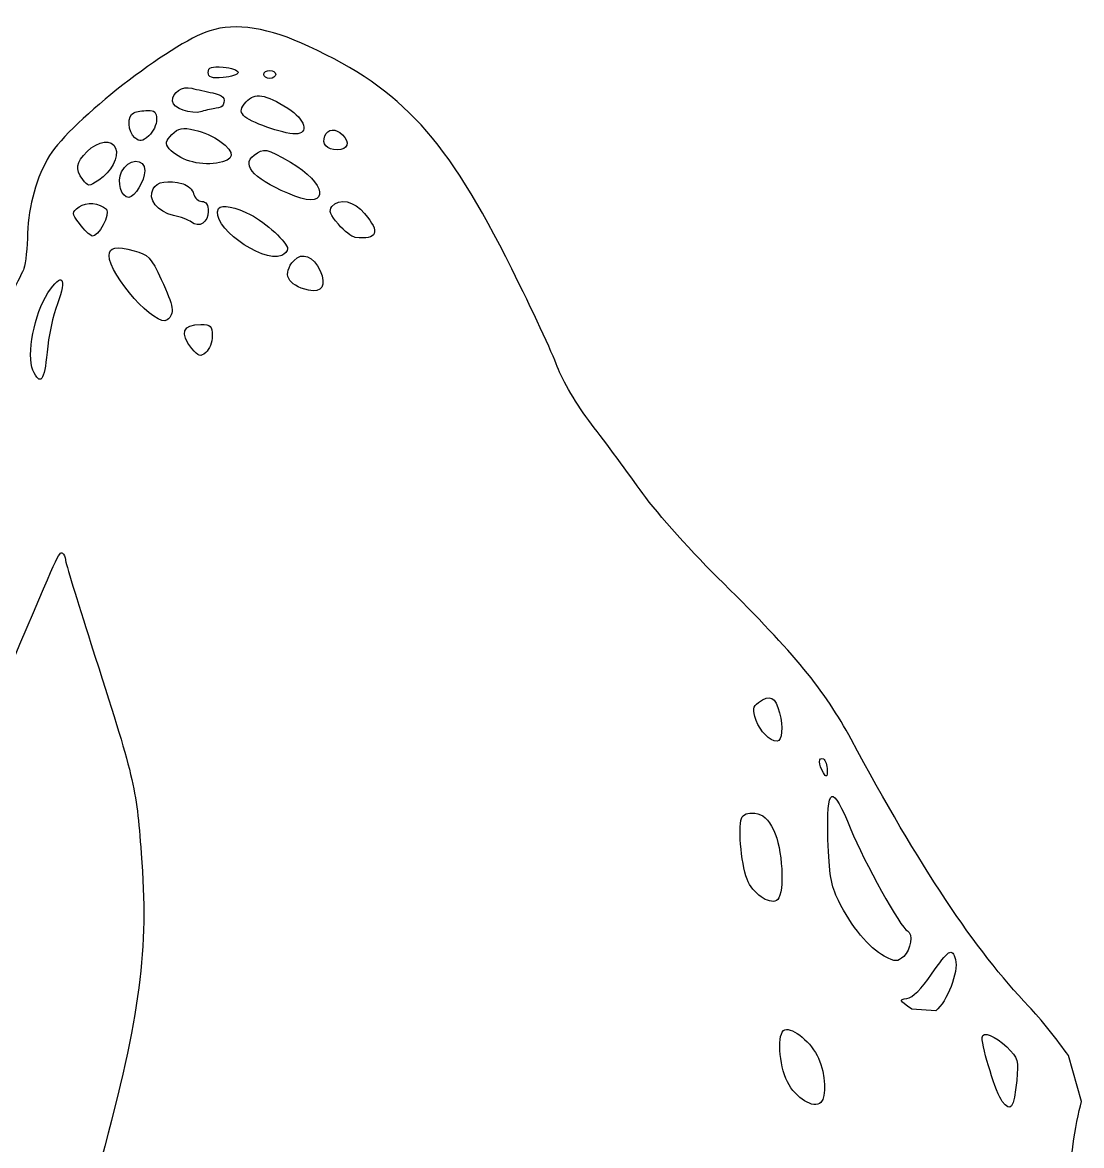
# Model space of a CAD drawing. Header units: millimetres. Extents: x 12 to 319, y 5 to 447.
# Drawn here: x 118.2 to 169.5, y 343.7 to 398.1 of the extents above; entities that cross this region are included whole.
import ezdxf

# ---------------------------------------------------------------- set-up
doc = ezdxf.new("R2010")
doc.units = ezdxf.units.MM
doc.layers.add('Layer 01', color=12, linetype='Continuous', true_color=0xc80000)

msp = doc.modelspace()

# ---------------------------------------------------------------- linework, layer by layer
at = {"layer": 'Layer 01'}
for p, q in [((162.461, 350.207), (161.303, 350.288)), ((169.531, 345.818), (168.894, 348.037))]:
    msp.add_line(p, q, dxfattribs=at)
for points in [[(132.067, 396.971), (130.135, 397.874), (128.51, 398.13), (127.265, 397.729)], [(127.265, 397.729), (125.35, 397.112), (120.539, 393.362), (119.495, 391.673)], [(141.905, 386.184), (138.722, 392.548), (136.633, 394.838), (132.067, 396.971)], [(127.189, 395.709), (127.189, 395.952), (127.349, 396.008), (127.91, 395.961)], [(127.91, 395.961), (128.307, 395.928), (128.632, 395.815), (128.632, 395.709)], [(127.91, 395.457), (127.349, 395.41), (127.189, 395.466), (127.189, 395.709)], [(128.632, 395.709), (128.632, 395.603), (128.307, 395.49), (127.91, 395.457)], [(129.883, 395.613), (129.883, 395.719), (130.013, 395.805), (130.171, 395.805)], [(130.171, 395.42), (130.013, 395.42), (129.883, 395.507), (129.883, 395.613)], [(130.171, 395.805), (130.33, 395.805), (130.46, 395.719), (130.46, 395.613)], [(130.46, 395.613), (130.46, 395.507), (130.33, 395.42), (130.171, 395.42)], [(125.457, 394.319), (125.457, 394.757), (125.914, 395.059), (126.393, 394.939)], [(126.393, 394.939), (126.644, 394.876), (127.098, 394.775), (127.404, 394.714)], [(126.877, 393.812), (126.373, 393.647), (125.457, 393.974), (125.457, 394.319)], [(127.404, 394.714), (127.917, 394.611), (128.033, 394.477), (127.91, 394.13)], [(128.901, 393.616), (128.724, 393.83), (128.752, 393.973), (129.03, 394.28)], [(129.03, 394.28), (129.45, 394.745), (129.942, 394.669), (131.053, 393.967)], [(123.633, 392.531), (123.28, 392.824), (123.246, 393.619), (123.581, 393.754)], [(123.581, 393.754), (123.713, 393.807), (124.016, 393.858), (124.254, 393.866)], [(124.254, 393.866), (124.585, 393.877), (124.687, 393.774), (124.687, 393.43)], [(127.574, 393.97), (127.415, 393.957), (127.102, 393.885), (126.877, 393.812)], [(127.91, 394.13), (127.884, 394.056), (127.732, 393.984), (127.574, 393.97)], [(131.053, 393.967), (131.89, 393.439), (132.095, 392.727), (131.41, 392.727)], [(124.687, 393.43), (124.687, 393.182), (124.516, 392.823), (124.306, 392.634)], [(131.41, 392.727), (130.801, 392.727), (129.155, 393.31), (128.901, 393.616)], [(124.306, 392.634), (123.994, 392.351), (123.872, 392.333), (123.633, 392.531)], [(125.3, 392.01), (125.086, 392.268), (125.106, 392.376), (125.428, 392.697)], [(125.428, 392.697), (125.744, 393.014), (125.931, 393.051), (126.532, 392.915)], [(126.532, 392.915), (126.93, 392.826), (127.478, 392.586), (127.751, 392.382)], [(133.454, 391.957), (132.924, 391.957), (132.683, 392.225), (132.842, 392.64)], [(132.842, 392.64), (132.972, 392.979), (133.379, 393.002), (133.693, 392.688)], [(133.693, 392.688), (134.071, 392.31), (133.956, 391.957), (133.454, 391.957)], [(121.311, 391.869), (121.847, 392.405), (122.526, 392.489), (122.698, 392.041)], [(127.751, 392.382), (128.536, 391.797), (128.482, 391.451), (127.582, 391.307)], [(129.407, 391.696), (129.897, 392.055), (129.982, 392.038), (131.172, 391.357)], [(119.495, 391.673), (118.878, 390.675), (118.465, 389.217), (118.431, 387.916)], [(121.104, 390.513), (120.727, 391.029), (120.773, 391.331), (121.311, 391.869)], [(122.698, 392.041), (122.864, 391.61), (122.48, 390.878), (121.883, 390.487)], [(122.986, 390.888), (123.284, 391.543), (124.11, 391.583), (124.11, 390.941)], [(127.582, 391.307), (126.742, 391.173), (125.738, 391.482), (125.3, 392.01)], [(131.383, 389.714), (129.497, 390.438), (128.734, 391.204), (129.407, 391.696)], [(131.172, 391.357), (132.932, 390.35), (133.098, 389.055), (131.383, 389.714)], [(121.883, 390.487), (121.391, 390.164), (121.358, 390.165), (121.104, 390.513)], [(123.336, 389.648), (122.964, 389.648), (122.756, 390.383), (122.986, 390.888)], [(124.11, 390.941), (124.11, 390.467), (123.62, 389.648), (123.336, 389.648)], [(124.511, 390.062), (124.703, 390.422), (125.21, 390.504), (125.968, 390.301)], [(125.505, 388.775), (124.722, 388.942), (124.243, 389.562), (124.511, 390.062)], [(125.968, 390.301), (126.197, 390.24), (126.427, 390.024), (126.479, 389.823)], [(120.925, 389.183), (121.283, 389.445), (121.903, 389.393), (122.25, 389.071)], [(126.479, 389.823), (126.532, 389.621), (126.713, 389.455), (126.882, 389.455)], [(126.882, 389.455), (127.082, 389.455), (127.189, 389.286), (127.189, 388.968)], [(133.182, 389.201), (133.545, 389.638), (134.246, 389.489), (134.772, 388.863)], [(120.947, 388.376), (120.555, 388.902), (120.555, 388.911), (120.925, 389.183)], [(122.25, 389.071), (122.467, 388.87), (121.836, 387.68), (121.561, 387.772)], [(127.189, 388.968), (127.189, 388.432), (126.741, 388.149), (126.369, 388.45)], [(130.748, 386.831), (129.751, 386.448), (127.215, 388.335), (127.691, 389.106)], [(127.691, 389.106), (127.821, 389.315), (128.536, 389.18), (129.248, 388.811)], [(129.248, 388.811), (129.959, 388.444), (131.037, 387.448), (131.037, 387.159)], [(133.496, 388.344), (133.099, 388.801), (133.023, 389.009), (133.182, 389.201)], [(134.772, 388.863), (135.543, 387.947), (135.399, 387.59), (134.308, 387.71)], [(121.561, 387.772), (121.441, 387.812), (121.165, 388.084), (120.947, 388.376)], [(126.369, 388.45), (126.238, 388.555), (125.849, 388.701), (125.505, 388.775)], [(134.308, 387.71), (134.15, 387.727), (133.784, 388.013), (133.496, 388.344)], [(118.431, 387.916), (118.412, 387.228), (118.331, 386.457), (118.249, 386.202)], [(122.378, 386.832), (122.378, 387.232), (122.72, 387.297), (123.596, 387.063)], [(131.037, 387.159), (131.037, 387.04), (130.907, 386.892), (130.748, 386.831)], [(125.199, 383.708), (124.701, 383.295), (122.378, 385.867), (122.378, 386.832)], [(123.596, 387.063), (124.279, 386.881), (124.416, 386.736), (124.908, 385.673)], [(131.35, 386.596), (131.73, 387.016), (132.291, 386.791), (132.611, 386.089)], [(118.249, 386.202), (118.167, 385.947), (117.276, 384.302), (116.268, 382.546)], [(119.409, 385.016), (120.099, 386.058), (120.359, 385.768), (119.876, 384.496)], [(132.052, 385.148), (131.018, 385.395), (130.755, 385.938), (131.35, 386.596)], [(132.611, 386.089), (132.929, 385.391), (132.693, 384.995), (132.052, 385.148)], [(144.113, 381.446), (143.878, 382.094), (142.884, 384.226), (141.905, 386.184)], [(124.908, 385.673), (125.524, 384.343), (125.572, 384.018), (125.199, 383.708)], [(118.689, 381.274), (118.363, 381.989), (118.756, 384.028), (119.409, 385.016)], [(119.876, 384.496), (119.666, 383.945), (119.439, 382.887), (119.37, 382.145)], [(126.397, 382.315), (125.784, 383.073), (125.94, 383.49), (126.836, 383.49)], [(126.836, 383.49), (127.308, 383.49), (127.381, 383.416), (127.381, 382.937)], [(127.381, 382.937), (127.381, 382.632), (127.241, 382.267), (127.07, 382.125)], [(127.07, 382.125), (126.804, 381.904), (126.708, 381.931), (126.397, 382.315)], [(119.37, 382.145), (119.238, 380.725), (119.049, 380.484), (118.689, 381.274)], [(145.771, 378.656), (145.053, 379.597), (144.362, 380.759), (144.113, 381.446)], [(148.265, 375.286), (147.57, 376.253), (146.447, 377.77), (145.771, 378.656)], [(152.165, 370.937), (150.701, 372.375), (148.967, 374.31), (148.265, 375.286)], [(117.657, 367.039), (119.912, 372.376), (119.964, 372.49), (120.117, 372.396)], [(120.117, 372.396), (120.197, 372.347), (120.262, 372.209), (120.262, 372.089)], [(120.262, 372.089), (120.262, 371.969), (120.819, 370.134), (121.5, 368.012)], [(158.36, 363.374), (157.09, 365.735), (155.575, 367.584), (152.165, 370.937)], [(121.5, 368.012), (123.629, 361.375), (123.687, 361.132), (123.939, 357.844)], [(153.869, 365.161), (154.423, 365.566), (154.68, 365.438), (154.892, 364.654)], [(153.757, 364.291), (153.571, 364.824), (153.587, 364.955), (153.869, 365.161)], [(154.768, 363.287), (154.42, 363.287), (153.941, 363.763), (153.757, 364.291)], [(154.892, 364.654), (155.071, 363.986), (155.008, 363.287), (154.768, 363.287)], [(166.979, 350.419), (164.352, 353.181), (161.696, 357.173), (158.36, 363.374)], [(157.014, 361.747), (156.769, 362.126), (156.769, 362.572), (157.014, 362.421)], [(157.014, 362.421), (157.119, 362.355), (157.205, 362.112), (157.203, 361.88)], [(157.203, 361.88), (157.201, 361.537), (157.165, 361.513), (157.014, 361.747)], [(157.237, 358.524), (157.155, 361.147), (157.435, 361.268), (158.348, 359.005)], [(153.369, 356.461), (153.065, 357.088), (152.858, 359.054), (153.045, 359.542)], [(153.045, 359.542), (153.123, 359.744), (153.344, 359.828), (153.693, 359.788)], [(153.693, 359.788), (154.092, 359.742), (154.319, 359.535), (154.608, 358.957)], [(154.608, 358.957), (155.027, 358.121), (155.149, 355.958), (154.799, 355.607)], [(158.348, 359.005), (158.975, 357.454), (160.782, 354.21), (161.091, 354.082)], [(157.746, 355.554), (157.385, 356.288), (157.29, 356.84), (157.237, 358.524)], [(123.939, 357.844), (124.303, 353.104), (123.915, 350.143), (121.994, 342.986)], [(154.799, 355.607), (154.502, 355.31), (153.693, 355.794), (153.369, 356.461)], [(159.963, 352.864), (159.237, 353.246), (158.358, 354.311), (157.746, 355.554)], [(161.091, 354.082), (161.373, 353.966), (161.254, 353.154), (160.91, 352.846)], [(160.91, 352.846), (160.604, 352.571), (160.518, 352.573), (159.963, 352.864)], [(162.258, 351.982), (163.077, 353.183), (163.264, 353.297), (163.422, 352.693)], [(163.422, 352.693), (163.576, 352.104), (163.01, 350.639), (162.461, 350.207)], [(161.066, 350.811), (161.346, 350.852), (161.777, 351.275), (162.258, 351.982)], [(161.303, 350.288), (160.672, 350.717), (160.657, 350.751), (161.066, 350.811)], [(168.894, 348.037), (168.401, 348.759), (167.539, 349.83), (166.979, 350.419)], [(155.266, 346.769), (154.847, 347.59), (154.767, 349.162), (155.138, 349.293)], [(155.138, 349.293), (155.534, 349.432), (156.459, 348.654), (156.778, 347.913)], [(164.71, 348.916), (164.71, 349.246), (165.371, 348.993), (165.906, 348.459)], [(165.684, 345.818), (165.406, 346.174), (164.71, 348.387), (164.71, 348.916)], [(165.906, 348.459), (166.454, 347.91), (166.487, 347.801), (166.386, 346.829)], [(156.778, 347.913), (157.125, 347.107), (157.179, 346.057), (156.889, 345.767)], [(156.889, 345.767), (156.552, 345.43), (155.672, 345.973), (155.266, 346.769)], [(166.386, 346.829), (166.246, 345.469), (166.11, 345.273), (165.684, 345.818)], [(169.129, 343.756), (169.208, 344.391), (169.389, 345.319), (169.531, 345.818)], [(168.584, 339.908), (168.805, 341.389), (169.05, 343.121), (169.129, 343.756)]]:
    msp.add_open_spline(points, degree=3, dxfattribs=at)

doc.saveas('drawing.dxf')
